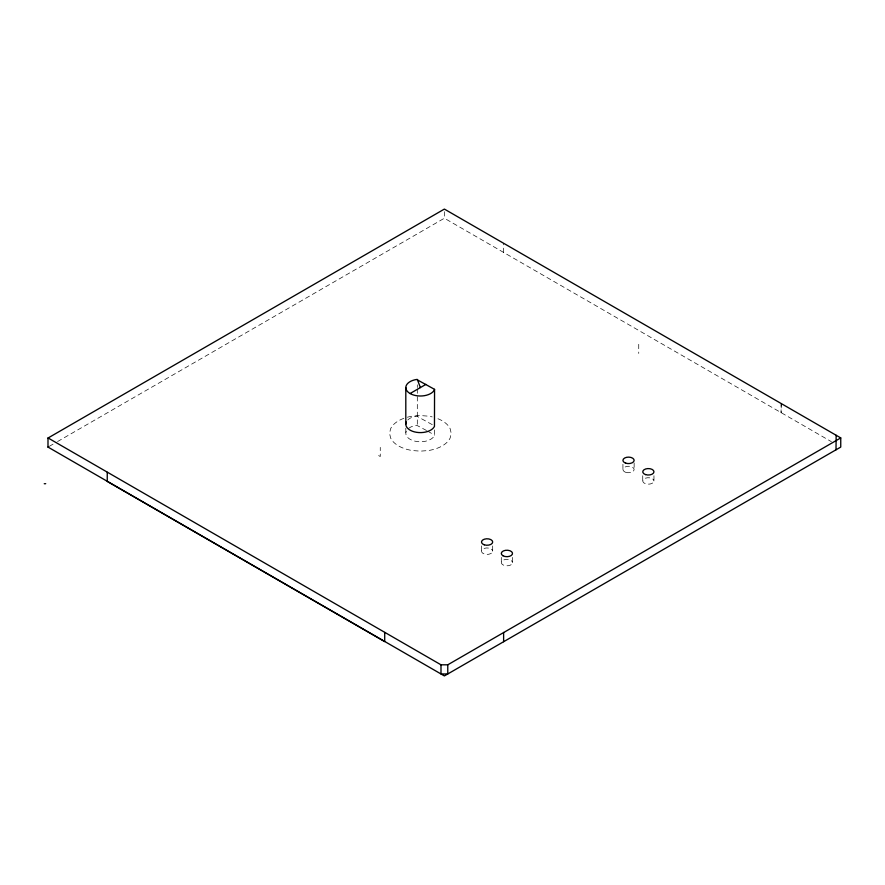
<?xml version="1.0" encoding="UTF-8"?>
<svg xmlns="http://www.w3.org/2000/svg" width="885" height="885" viewBox="0 0 885 885"><rect width="100%" height="100%" fill="white"/><g stroke="black" fill="none" stroke-linecap="round" stroke-linejoin="round"><path stroke-width="0.66" stroke-dasharray="4.42 3.32" d="M503.62 252.568L503.642 243.298M434.557 429.9L434.458 435.531A14.569 8.419 0 0 1 416.614 441.482A14.569 8.419 0 0 1 406.303 431.172M49.206 446.383L56.386 442.234M57.58 441.549L444.381 218.23L831.38 441.659M426.504 430.486L416.614 425.231A14.569 8.419 0 0 0 407.764 429.148M432.256 424.645L416.614 416.072A14.569 8.419 0 0 0 407.764 419.988M427.654 431.15L434.557 435.132M378.625 455.576L380.262 456.516L380.262 447.367M781.289 403.593L781.079 412.753L781.079 403.604M653.96 475.721L653.96 480.953A5.609 3.241 0 0 1 645.552 483.752A5.609 3.241 0 0 1 645.552 478.143A5.609 3.241 0 0 1 653.96 480.953M642.742 475.721L642.742 480.953M638.738 344.309L638.738 353.458M634.136 462.966L634.136 469.504M622.929 464.282L622.929 469.504M512.515 557.384L512.515 562.617A5.609 3.241 0 0 1 504.107 565.415A5.609 3.241 0 0 1 504.107 559.807A5.609 3.241 0 0 1 512.515 562.617M501.297 557.384L501.297 562.617M492.691 545.934L492.691 551.167A5.609 3.241 0 0 1 484.283 553.977A5.609 3.241 0 0 1 484.283 548.368A5.609 3.241 0 0 1 492.691 551.167M481.484 545.934L481.484 551.167M444.381 211.692L444.381 218.23M417.311 384.831L417.311 387.541M417.311 388.891L417.311 425.176M405.806 428.119L405.806 433.351M403.826 418.339A30.831 17.8 0 0 0 390.606 428.749L389.555 433.351L390.606 437.964A30.831 17.8 0 0 0 412.399 450.542L420.386 451.151L428.362 450.542A30.831 17.8 0 0 0 450.166 437.964L451.217 433.351L450.166 428.749A30.831 17.8 0 0 0 435.796 417.941M407.343 417.222A30.831 17.8 0 0 1 412.399 416.16L420.386 415.552L428.362 416.16A30.831 17.8 0 0 1 432.179 416.912M625.728 472.313L624.567 471.793A5.609 3.241 0 0 1 626.613 466.461A5.609 3.241 0 0 1 634.114 469.791A5.609 3.241 0 0 1 625.728 472.313"/><path stroke-width="1.33" d="M836.148 435.265L836.004 449.812L444.381 675.919L48 447.08M47.989 438.042L444.381 209.081L840.75 437.92L840.75 447.08L836.004 449.812M434.557 389.356L434.458 389.765A14.569 8.419 0 0 1 410.076 393.537A14.569 8.419 0 0 1 416.614 379.455L434.557 389.356L434.458 426.382A14.569 8.419 0 0 1 416.614 432.322A14.569 8.419 0 0 1 406.303 422.023M47.989 447.202L48 437.92L440.995 664.812L447.766 664.812L840.75 437.92M410.076 393.537L425.928 384.378M44.25 483.741L45.71 483.686M417.311 379.399L420.386 387.586M503.62 632.443L503.62 641.714M447.766 664.812L447.766 673.961L440.995 673.961L440.995 664.812M405.806 387.586L405.806 424.203M384.709 632.443L384.709 641.603L107.251 481.407L107.251 472.258M625.728 463.154L624.567 462.645A5.609 3.241 0 0 1 626.613 457.313A5.609 3.241 0 0 1 634.114 460.631A5.609 3.241 0 0 1 625.728 463.154M502.945 555.747A5.609 3.241 0 0 0 512.327 554.298A5.609 3.241 0 0 0 505.457 550.326A5.609 3.241 0 0 0 502.945 555.747M484.283 544.817A5.609 3.241 0 0 0 492.691 542.018A5.609 3.241 0 0 0 484.283 539.208A5.609 3.241 0 0 0 484.283 544.817M645.552 474.603A5.609 3.241 0 0 0 653.96 471.793A5.609 3.241 0 0 0 645.552 468.995A5.609 3.241 0 0 0 645.552 474.603"/></g></svg>
